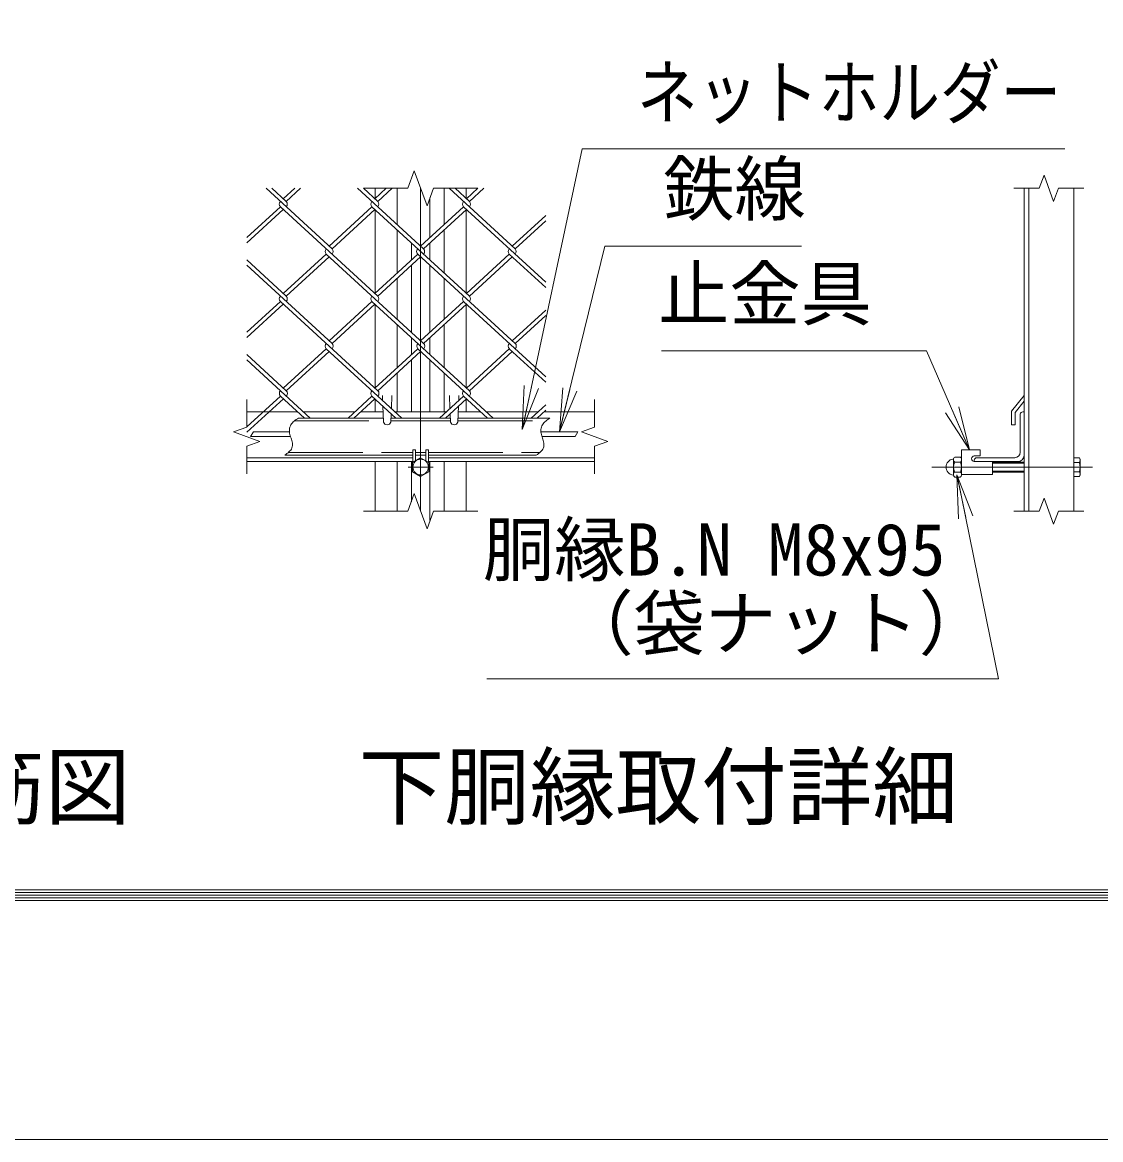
# Model space of a CAD drawing. Units: millimetres at full size; details may follow other scales. Extents: x -14699 to 14701, y -10394 to 10396.
# Drawn here: x -10361 to -6889, y -10394 to -6795 of the extents above; entities that cross this region are included whole.
import ezdxf
from ezdxf.enums import TextEntityAlignment as Align

# ---------------------------------------------------------------- set-up
doc = ezdxf.new("R2010")
doc.units = ezdxf.units.MM
doc.header["$LTSCALE"] = 40
doc.linetypes.add('DASHED', pattern=[7.5, 6, -1.5])
doc.linetypes.add('USER1', pattern=[50.8, 31.75, -6.35, 6.35, -6.35])
for name, color, linetype, lineweight in [('0-0_D-STR1', 1, 'Continuous', 18), ('0-1_D-BMK', 2, 'USER1', 13), ('0-2_D-STR3', 3, 'Continuous', 13), ('0-6_D-STR-DIM', 7, 'Continuous', 13), ('0-7_0', 7, 'Continuous', 18), ('0-9_D-STR-TXT', 7, 'Continuous', 13), ('0-A_D-STR2', 7, 'Continuous', 13), ('0-B_D-TTL-TXT', 7, 'Continuous', 13), ('0-C_D-TTL', 7, 'Continuous', 18)]:
    doc.layers.add(name, color=color, linetype=linetype, lineweight=lineweight)
doc.styles.add('ＭＳ ゴシック', font='')
doc.styles.get('ＭＳ ゴシック').set_extended_font_data('MS Gothic')

# ---------------------------------------------------------------- blocks, each defined once
blk = doc.blocks.new('_Open')
at = {"layer": '0-7_0'}
blk.add_line((-40, 6.67), (0, 0), dxfattribs=at)
blk.add_lwpolyline([(-40, -6.67), (0, 0), (-40, 0)], dxfattribs=at)

msp = doc.modelspace()

# ---------------------------------------------------------------- linework, layer by layer
at = {"layer": '0-0_D-STR1'}
for p, q in [((-9224.37, -7329.9), (-9224.37, -7362.21)), ((-9154.37, -7329.9), (-9154.37, -7446.38)), ((-9002.37, -7329.9), (-9002.37, -7446.38)), ((-8932.37, -7329.9), (-8932.37, -7362.21)), ((-7135.48, -7329.9), (-7135.48, -8369.9)), ((-7119.48, -7329.9), (-7119.48, -8369.9)), ((-6975.48, -7329.9), (-6975.48, -8369.9)), ((-9048.37, -7488.53), (-9048.37, -7360.24)), ((-9224.37, -7399.6), (-9224.37, -7667.17)), ((-8932.37, -7399.6), (-8932.37, -7667.17)), ((-9154.37, -7463.74), (-9154.37, -7603.02)), ((-9002.37, -7463.74), (-9002.37, -7603.02)), ((-9108.37, -7560.87), (-9108.37, -7505.89)), ((-9048.37, -7560.87), (-9048.37, -7505.89)), ((-9108.37, -7793.49), (-9108.37, -7578.23)), ((-9048.37, -7793.49), (-9048.37, -7578.23)), ((-9154.37, -7620.38), (-9154.37, -7751.34)), ((-9002.37, -7620.38), (-9002.37, -7751.34)), ((-9224.37, -7704.56), (-9224.37, -7972.13)), ((-8932.37, -7704.56), (-8932.37, -7972.13)), ((-9154.37, -7768.7), (-9154.37, -7907.98)), ((-9002.37, -7768.7), (-9002.37, -7907.98)), ((-9108.37, -7865.83), (-9108.37, -7810.85)), ((-9048.37, -7865.83), (-9048.37, -7810.85)), ((-9108.37, -8049.9), (-9108.37, -7883.19)), ((-9048.37, -8049.9), (-9048.37, -7883.19)), ((-9154.37, -7925.34), (-9154.37, -8049.9)), ((-9002.37, -7925.34), (-9002.37, -8049.9)), ((-9224.37, -8009.08), (-9224.37, -8049.9)), ((-9200.83, -8013), (-9201.37, -7997.42)), ((-9172.81, -8038.67), (-9171.37, -7997.42)), ((-8983.93, -8038.63), (-8985.37, -7997.42)), ((-8955.91, -8012.96), (-8955.37, -7997.42)), ((-8932.37, -8009.47), (-8932.37, -8049.9)), ((-7175.48, -8047.42), (-7135.48, -7997.42)), ((-7163.48, -8051.9), (-7135.48, -8015.71)), ((-9638.37, -8049.9), (-9474.73, -8049.9)), ((-9455.79, -8049.9), (-9290.35, -8049.9)), ((-9271.41, -8049.9), (-9199.54, -8049.9)), ((-9198.37, -8083.42), (-9200.22, -8030.49)), ((-9174.37, -8083.42), (-9173.38, -8055.08)), ((-8996.23, -8049.9), (-9160.56, -8049.9)), ((-8982.37, -8083.42), (-8983.35, -8055.46)), ((-8958.37, -8083.42), (-8956.54, -8030.89)), ((-8884.91, -8049.9), (-8957.2, -8049.9)), ((-8700.53, -8049.9), (-8866.44, -8049.9)), ((-8518.37, -8049.9), (-8681.59, -8049.9)), ((-7175.48, -8091.42), (-7175.48, -8047.42)), ((-7163.48, -8091.42), (-7163.48, -8051.9)), ((-7147.48, -8179.9), (-7147.48, -8057.9)), ((-7139.48, -8049.9), (-7135.48, -8049.9)), ((-7135.48, -8189.9), (-7135.48, -8049.9)), ((-7163.48, -8091.42), (-7175.48, -8091.42)), ((-9638.37, -8197.9), (-9103.37, -8197.9)), ((-9053.37, -8197.9), (-8518.37, -8197.9)), ((-7287.48, -8197.9), (-7165.48, -8197.9)), ((-9638.37, -8209.9), (-9103.37, -8209.9)), ((-9224.37, -8209.9), (-9224.37, -8369.9)), ((-9154.37, -8209.9), (-9154.37, -8369.9)), ((-9108.37, -8339.56), (-9108.37, -8209.9)), ((-9053.37, -8209.9), (-8518.37, -8209.9)), ((-9048.37, -8400.24), (-9048.37, -8209.9)), ((-9002.37, -8209.9), (-9002.37, -8369.9)), ((-8932.37, -8209.9), (-8932.37, -8369.9)), ((-7295.48, -8205.9), (-7295.48, -8209.9)), ((-7295.48, -8209.9), (-7155.48, -8209.9))]:
    msp.add_line(p, q, dxfattribs=at)
for centre, radius, start, end in [((-7139.48, -8057.9), 8, 90, 180), ((-9186.37, -8078.42), 13, 202.61986, 337.38014), ((-8970.37, -8078.42), 13, 202.61986, 337.38014), ((-7287.48, -8205.9), 8, 90, 180), ((-7165.48, -8179.9), 18, 270, 0), ((-7155.48, -8189.9), 20, 270, 0)]:
    msp.add_arc(centre, radius, start, end, dxfattribs=at)
at = {"layer": '0-1_D-BMK'}
for p, q in [((-9078.37, -8369.9), (-9078.37, -7329.9)), ((-9038.37, -8227.9), (-9118.37, -8227.9)), ((-7432.41, -8227.9), (-6915.48, -8227.9))]:
    msp.add_line(p, q, dxfattribs=at)
at = {"layer": '0-2_D-STR3', "linetype": 'DASHED'}
for p, q in [((-9484.79, -8079.1), (-9198.52, -8079.1)), ((-9174.22, -8079.1), (-8982.52, -8079.1)), ((-8958.22, -8079.1), (-8674.96, -8079.1)), ((-9504.33, -8180.7), (-9103.37, -8180.7)), ((-9095.37, -8180.7), (-9061.37, -8180.7)), ((-9053.37, -8180.7), (-8694.5, -8180.7))]:
    msp.add_line(p, q, dxfattribs=at)
at = {"layer": '0-2_D-STR3'}
for p, q in [((-9471.8, -8069.9), (-9198.84, -8069.9)), ((-9173.9, -8069.9), (-8982.84, -8069.9)), ((-8957.9, -8069.9), (-8661.97, -8069.9)), ((-9497.4, -8129.9), (-9626.35, -8129.9)), ((-9501.15, -8113.9), (-9617.11, -8113.9)), ((-8691.33, -8113.9), (-8572.04, -8113.9)), ((-8687.58, -8129.9), (-8581.28, -8129.9)), ((-9516.06, -8189.9), (-9103.37, -8189.9)), ((-9103.37, -8212.32), (-9103.37, -8171.9)), ((-9103.37, -8171.9), (-9095.37, -8171.9)), ((-9095.37, -8207.7), (-9095.37, -8171.9)), ((-9095.37, -8189.9), (-9061.37, -8189.9)), ((-9061.37, -8207.7), (-9061.37, -8171.9)), ((-9061.37, -8171.9), (-9053.37, -8171.9)), ((-9053.37, -8212.32), (-9053.37, -8171.9)), ((-9053.37, -8189.9), (-8706.23, -8189.9)), ((-7362.48, -8252.84), (-7362.48, -8203.46)), ((-7362.48, -8252.84), (-7362.48, -8203.46)), ((-7340.48, -8195.5), (-7358.48, -8195.5)), ((-7336.48, -8171.9), (-7276.48, -8171.9)), ((-7336.48, -8251.9), (-7336.48, -8171.9)), ((-7336.48, -8252.84), (-7336.48, -8203.46)), ((-7336.48, -8252.84), (-7336.48, -8203.46)), ((-7295.48, -8191.9), (-7276.48, -8191.9)), ((-7276.48, -8191.9), (-7276.48, -8171.9)), ((-6975.48, -8197.88), (-6957.06, -8197.88)), ((-6975.48, -8257.93), (-6975.48, -8197.88)), ((-6954.28, -8202.7), (-6957.06, -8197.88)), ((-6954.28, -8253.1), (-6954.28, -8202.7)), ((-7358.48, -8211.7), (-7340.48, -8211.7)), ((-7295.48, -8209.9), (-7236.48, -8209.9)), ((-7236.48, -8251.9), (-7236.48, -8209.9)), ((-7135.48, -8211.9), (-7236.48, -8211.9)), ((-7135.48, -8214.9), (-7236.48, -8214.9)), ((-7135.48, -8240.9), (-7236.48, -8240.9)), ((-6975.48, -8212.89), (-6957.06, -8212.89)), ((-7358.48, -8244.1), (-7340.48, -8244.1)), ((-7340.48, -8260.3), (-7358.48, -8260.3)), ((-7336.48, -8251.9), (-7236.48, -8251.9)), ((-7135.48, -8243.9), (-7236.48, -8243.9)), ((-6975.48, -8242.91), (-6957.06, -8242.91)), ((-6975.48, -8257.93), (-6957.06, -8257.93)), ((-6954.28, -8253.1), (-6957.06, -8257.93))]:
    msp.add_line(p, q, dxfattribs=at)
msp.add_lwpolyline([(-9052.37, -8242.91), (-9078.37, -8257.93), (-9104.37, -8242.91), (-9104.37, -8212.89), (-9078.37, -8197.88), (-9052.37, -8212.89)], close=True, dxfattribs=at)
msp.add_circle((-9078.37, -8227.9), 25, dxfattribs=at)
for centre, radius, start, end in [((-7360.48, -8227.9), 26, 97.16806, 262.83194), ((-7363.97, -8200.12), 2, 277.16806, 343.42019), ((-7352.28, -8203.6), 10.2, 127.42505, 232.57495), ((-7346.68, -8203.6), 10.2, 307.42505, 52.57495), ((-7295.48, -8200.9), 9, 90, 270), ((-6968.03, -8205.39), 13.29, 325.61585, 34.38415), ((-7327.67, -8227.9), 34.8, 152.26063, 207.73937), ((-7371.28, -8227.9), 34.8, 332.26063, 27.73937), ((-7004.42, -8227.9), 49.68, 342.4121, 17.5879), ((-7363.97, -8255.68), 2, 9.83916, 82.83194), ((-7352.33, -8252.2), 10.17, 127.21089, 232.78911), ((-7346.63, -8252.2), 10.17, 307.21089, 52.78911), ((-6968.03, -8250.42), 13.29, 325.61585, 34.38415)]:
    msp.add_arc(centre, radius, start, end, dxfattribs=at)
at = {"layer": '0-6_D-STR-DIM'}
for p, q in [((-9098.89, -7273.52), (-9119.42, -7329.9)), ((-9057.85, -7386.29), (-9098.89, -7273.52)), ((-7086.26, -7329.9), (-7070.87, -7287.62)), ((-7070.87, -7287.62), (-7040.09, -7372.19)), ((-9262.37, -7329.9), (-9119.42, -7329.9)), ((-9037.33, -7329.9), (-9057.85, -7386.29)), ((-8894.37, -7329.9), (-9037.33, -7329.9)), ((-7086.26, -7329.9), (-7168.48, -7329.9)), ((-7040.09, -7372.19), (-7024.7, -7329.9)), ((-6942.48, -7329.9), (-7024.7, -7329.9)), ((-9638.37, -8099.12), (-9638.37, -8009.9)), ((-8518.37, -8099.12), (-8518.37, -8009.9)), ((-9638.37, -8099.12), (-9680.66, -8114.51)), ((-9680.66, -8114.51), (-9596.09, -8145.29)), ((-9617.11, -8113.9), (-9626.35, -8129.9)), ((-8572.04, -8113.9), (-8581.28, -8129.9)), ((-9596.09, -8145.29), (-9638.37, -8160.69)), ((-9638.37, -8249.9), (-9638.37, -8160.69)), ((-8518.37, -8249.9), (-8518.37, -8160.69)), ((-9098.89, -8313.52), (-9119.42, -8369.9)), ((-9057.85, -8426.29), (-9098.89, -8313.52)), ((-7086.26, -8369.9), (-7070.87, -8327.62)), ((-7070.87, -8327.62), (-7040.09, -8412.19)), ((-9262.37, -8369.9), (-9119.42, -8369.9)), ((-9037.33, -8369.9), (-9057.85, -8426.29)), ((-9037.33, -8369.9), (-8894.37, -8369.9)), ((-7086.26, -8369.9), (-7168.48, -8369.9)), ((-7040.09, -8412.19), (-7024.7, -8369.9)), ((-6942.48, -8369.9), (-7024.7, -8369.9))]:
    msp.add_line(p, q, dxfattribs=at)
for points in [[(-9471.8, -8069.9), (-9475.32, -8072.25), (-9478.79, -8074.62), (-9482.17, -8077.07), (-9485.41, -8079.62), (-9488.47, -8082.3), (-9491.29, -8085.16), (-9493.83, -8088.23), (-9496.05, -8091.54), (-9497.9, -8095.12), (-9499.35, -8098.94), (-9500.4, -8102.93), (-9501.04, -8107), (-9501.26, -8111.09), (-9501.05, -8115.12), (-9500.45, -8119.06), (-9499.55, -8122.95), (-9498.42, -8126.8), (-9497.15, -8130.65), (-9495.83, -8134.52), (-9494.53, -8138.45), (-9493.33, -8142.46), (-9492.33, -8146.56), (-9491.6, -8150.7), (-9491.22, -8154.81), (-9491.29, -8158.82), (-9491.87, -8162.67), (-9493.03, -8166.29), (-9494.73, -8169.7), (-9496.9, -8172.93), (-9499.48, -8176), (-9502.39, -8178.94), (-9505.57, -8181.77), (-9508.95, -8184.53), (-9512.47, -8187.23), (-9516.06, -8189.9)], [(-8661.97, -8069.9), (-8665.49, -8072.25), (-8668.97, -8074.62), (-8672.35, -8077.07), (-8675.59, -8079.62), (-8678.64, -8082.3), (-8681.46, -8085.16), (-8684.01, -8088.23), (-8686.22, -8091.54), (-8688.07, -8095.12), (-8689.52, -8098.94), (-8690.57, -8102.93), (-8691.21, -8107), (-8691.43, -8111.09), (-8691.22, -8115.12), (-8690.62, -8119.06), (-8689.72, -8122.95), (-8688.59, -8126.8), (-8687.32, -8130.65), (-8686, -8134.52), (-8684.7, -8138.45), (-8683.5, -8142.46), (-8682.5, -8146.56), (-8681.77, -8150.7), (-8681.4, -8154.81), (-8681.46, -8158.82), (-8682.04, -8162.67), (-8683.2, -8166.29), (-8684.9, -8169.7), (-8687.07, -8172.93), (-8689.65, -8176), (-8692.56, -8178.94), (-8695.74, -8181.77), (-8699.13, -8184.53), (-8702.64, -8187.23), (-8706.23, -8189.9)], [(-8518.37, -8099.12), (-8560.66, -8114.51), (-8476.09, -8145.29), (-8518.37, -8160.69)]]:
    msp.add_lwpolyline(points, dxfattribs=at)
at = {"layer": '0-9_D-STR-TXT'}
for points in [[(-7004.06, -7203.23), (-8558.31, -7203.23), (-8750.74, -8104.53)], [(-7852.4, -7516.41), (-8485.46, -7516.41), (-8631.21, -8111.96)], [(-8302.54, -7853.77), (-7449.18, -7853.77), (-7312.27, -8170.07)], [(-8865.59, -8910.25), (-7217.18, -8910.25), (-7350.92, -8254.65)]]:
    msp.add_lwpolyline(points, dxfattribs=at)
at = {"layer": '0-A_D-STR2'}
for p, q in [((-9363.81, -7524.7), (-9576.39, -7329.9)), ((-9511.27, -7372.22), (-9557.45, -7329.9)), ((-9484.03, -7329.9), (-9520.74, -7363.54)), ((-9465.08, -7329.9), (-9511.27, -7372.22)), ((-9068.9, -7524.7), (-9281.48, -7329.9)), ((-9216.35, -7372.22), (-9262.54, -7329.9)), ((-9189.12, -7329.9), (-9225.83, -7363.54)), ((-9170.17, -7329.9), (-9216.35, -7372.22)), ((-8773.99, -7524.7), (-8986.57, -7329.9)), ((-8921.44, -7372.22), (-8967.63, -7329.9)), ((-8894.21, -7329.9), (-8930.92, -7363.54)), ((-8875.26, -7329.9), (-8921.44, -7372.22)), ((-9530.21, -7389.58), (-9638.37, -7488.69)), ((-9520.74, -7398.26), (-9638.37, -7506.06)), ((-9216.35, -7677.18), (-9530.21, -7389.58)), ((-9235.3, -7389.58), (-9373.28, -7516.02)), ((-9225.83, -7398.26), (-9363.81, -7524.7)), ((-8921.44, -7677.18), (-9235.3, -7389.58)), ((-8940.39, -7389.58), (-9078.37, -7516.02)), ((-8930.92, -7398.26), (-9068.9, -7524.7)), ((-8675.82, -7632.02), (-8940.39, -7389.58)), ((-8675.82, -7417.39), (-8783.46, -7516.02)), ((-8675.82, -7434.75), (-8773.99, -7524.7)), ((-9382.76, -7542.06), (-9520.74, -7668.5)), ((-9373.28, -7550.74), (-9511.27, -7677.18)), ((-9068.9, -7829.66), (-9382.76, -7542.06)), ((-9087.85, -7542.06), (-9225.83, -7668.5)), ((-9078.37, -7550.74), (-9216.35, -7677.18)), ((-8773.99, -7829.66), (-9087.85, -7542.06)), ((-8792.93, -7542.06), (-8930.09, -7667.74)), ((-8783.46, -7550.74), (-8921.44, -7677.18)), ((-8675.82, -7649.38), (-8792.93, -7542.06)), ((-9511.27, -7677.18), (-9638.37, -7560.71)), ((-9363.81, -7829.66), (-9638.37, -7578.07)), ((-9530.21, -7694.54), (-9638.37, -7793.65)), ((-9216.35, -7982.14), (-9530.21, -7694.54)), ((-9235.3, -7694.54), (-9373.28, -7820.98)), ((-8921.47, -7982.12), (-9235.3, -7694.54)), ((-8940.39, -7694.54), (-9078.37, -7820.98)), ((-8675.82, -7936.97), (-8940.39, -7694.54)), ((-9520.74, -7703.22), (-9638.37, -7811.01)), ((-9225.83, -7703.22), (-9363.81, -7829.66)), ((-8930.92, -7703.22), (-9068.9, -7829.66)), ((-8675.82, -7722.35), (-8783.46, -7820.98)), ((-8675.82, -7739.71), (-8773.99, -7829.66)), ((-9511.27, -7982.14), (-9638.37, -7865.67)), ((-9382.76, -7847.02), (-9520.74, -7973.46)), ((-9373.28, -7855.7), (-9511.27, -7982.14)), ((-9139.05, -8069.9), (-9382.52, -7846.8)), ((-9087.85, -7847.02), (-9225.83, -7973.46)), ((-9078.37, -7855.7), (-9216.35, -7982.14)), ((-8844.61, -8069.9), (-9087.85, -7847.02)), ((-8792.93, -7847.02), (-8930.92, -7973.46)), ((-8783.46, -7855.7), (-8921.44, -7982.14)), ((-8675.82, -7954.34), (-8792.93, -7847.02)), ((-9433.96, -8069.9), (-9638.37, -7882.59)), ((-9530, -7999.26), (-9638.37, -8098.57)), ((-9520.53, -8007.94), (-9638.37, -8115.93)), ((-9452.91, -8069.9), (-9529.97, -7999.28)), ((-9235.09, -7999.26), (-9312.18, -8069.9)), ((-9225.61, -8007.94), (-9293.23, -8069.9)), ((-9158, -8069.9), (-9235.09, -7999.26)), ((-8940.18, -7999.26), (-9017.27, -8069.9)), ((-8930.7, -8007.94), (-8998.32, -8069.9)), ((-8863.08, -8069.9), (-8940.18, -7999.26)), ((-8675.82, -8027.26), (-8722.36, -8069.9)), ((-8675.82, -8044.62), (-8703.41, -8069.9))]:
    msp.add_line(p, q, dxfattribs=at)
for centre, start, end in [((-9520.74, -7380.9), 137.5, 222.5), ((-9520.74, -7380.9), 317.5, 42.5), ((-9225.83, -7380.9), 137.5, 222.5), ((-9225.83, -7380.9), 317.5, 42.5), ((-8930.92, -7380.9), 137.5, 222.5), ((-8930.92, -7380.9), 317.5, 42.5), ((-9373.31, -7533.36), 137.5, 222.5), ((-9373.31, -7533.36), 317.5, 42.5), ((-9078.4, -7533.36), 137.5, 222.5), ((-9078.4, -7533.36), 317.5, 42.5), ((-8783.48, -7533.36), 137.5, 222.5), ((-8783.48, -7533.36), 317.5, 42.5), ((-9520.74, -7685.86), 137.5, 222.5), ((-9520.74, -7685.86), 317.5, 42.5), ((-9225.83, -7685.86), 137.5, 222.5), ((-9225.83, -7685.86), 317.5, 42.5), ((-8930.92, -7685.86), 137.5, 222.5), ((-8930.92, -7685.86), 317.5, 42.5), ((-9373.07, -7838.1), 137.5, 222.5), ((-9373.07, -7838.1), 317.5, 42.5), ((-9078.16, -7838.1), 137.5, 222.5), ((-9078.16, -7838.1), 317.5, 42.5), ((-8783.25, -7838.1), 137.5, 222.5), ((-8783.25, -7838.1), 317.5, 42.5), ((-9520.53, -7990.58), 137.5, 222.5), ((-9520.53, -7990.58), 317.5, 42.5), ((-9225.61, -7990.58), 137.5, 222.5), ((-9225.61, -7990.58), 317.5, 42.5), ((-8930.7, -7990.58), 137.5, 222.5), ((-8930.7, -7990.58), 317.5, 42.5)]:
    msp.add_arc(centre, 12.85, start, end, dxfattribs=at)
at = {"layer": '0-C_D-TTL', "color": 2}
msp.add_lwpolyline([(-14698.88, 10395.79), (14701.12, 10395.79), (14701.12, -10394.21), (-14698.88, -10394.21)], close=True, dxfattribs=at)
at = {"layer": '0-C_D-TTL'}
for points in [[(-13753.88, 9625.79), (13756.12, 9625.79), (13756.12, -9624.21), (-13753.88, -9624.21)], [(-13745.13, 9617.04), (13747.37, 9617.04), (13747.37, -9615.46), (-13745.13, -9615.46)], [(-13736.38, 9608.29), (13738.62, 9608.29), (13738.62, -9606.71), (-13736.38, -9606.71)], [(-13727.63, 9599.54), (13729.87, 9599.54), (13729.87, -9597.96), (-13727.63, -9597.96)], [(-13718.88, 9590.79), (13721.12, 9590.79), (13721.12, -9589.21), (-13718.88, -9589.21)]]:
    msp.add_lwpolyline(points, close=True, dxfattribs=at)

# ---------------------------------------------------------------- block references
at = {"layer": '0-9_D-STR-TXT', "xscale": 3.5, "yscale": 3.5}
for p, rotation in [((-8751.16, -8106.49), 257.94811), ((-8631.68, -8113.9), 256.24822), ((-7311.48, -8171.9), 293.40477), ((-7351.32, -8252.69), 101.52991)]:
    msp.add_blockref('_Open', p, dxfattribs=dict(at, rotation=rotation))

# ---------------------------------------------------------------- texts
at = {"layer": '0-9_D-STR-TXT', "style": 'ＭＳ ゴシック', "width": 0.85}
msp.add_text('ネットホルダー', height=168.3, dxfattribs=at).set_placement((-8381.85, -7155.62), align=Align.BOTTOM_LEFT)
at = {"layer": '0-9_D-STR-TXT', "style": 'ＭＳ ゴシック'}
for s, p in [('鉄線', (-8297.45, -7466.14)), ('止金具', (-8314.09, -7803.95)), ('胴縁B.N M8x95', (-8878.03, -8627.71)), ('（袋ナット）', (-8622.19, -8865.31))]:
    msp.add_text(s, height=168.3, dxfattribs=at).set_placement(p, align=Align.BOTTOM_LEFT)
at = {"layer": '0-B_D-TTL-TXT', "style": 'ＭＳ ゴシック'}
for s, p in [('P型基礎コンクリート配筋図', (-13458.22, -9418.91)), ('下胴縁取付詳細', (-9278.19, -9418.91))]:
    msp.add_text(s, height=202.1, dxfattribs=at).set_placement(p, align=Align.BOTTOM_LEFT)

doc.saveas('drawing.dxf')
